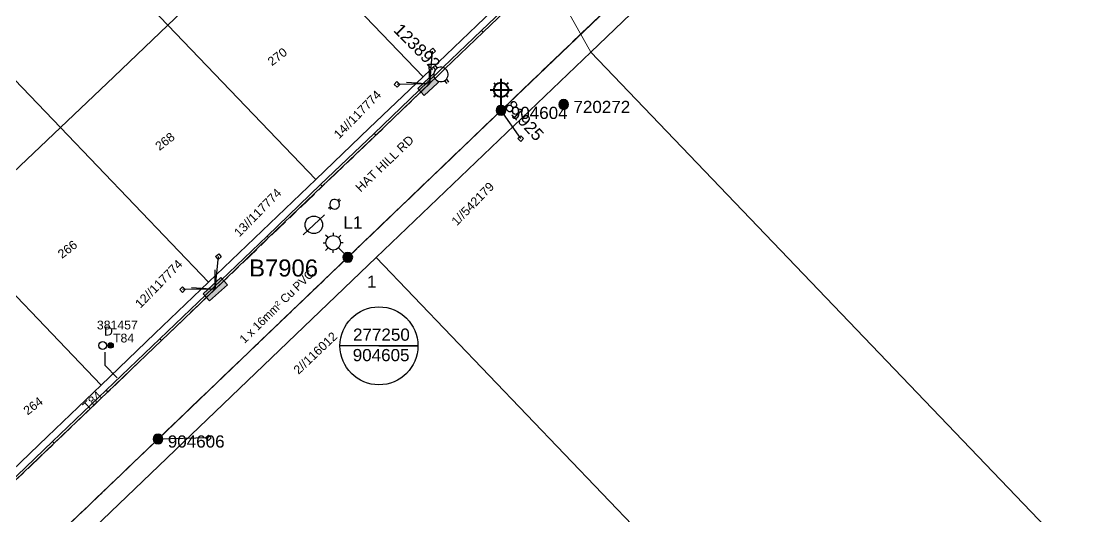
# Model space of a CAD drawing. Header units: metres. Extents: x 249598 to 250736, y 6276356 to 6277377.
# Drawn here: x 250004.1 to 250224.7, y 6276750.7 to 6276852.3 of the extents above; entities that cross this region are included whole.
import ezdxf
from ezdxf.enums import TextEntityAlignment as Align

# ---------------------------------------------------------------- set-up
doc = ezdxf.new("R2010")
doc.units = ezdxf.units.M
doc.linetypes.add('Cable Exist OH', pattern=[1, 1, 0])
doc.linetypes.add('Cable Exist UG', pattern=[8.2, 4, -1.2, 1.8, -1.2])
doc.layers.get('0').update_dxf_attribs({"color": 6})
for name, color, linetype, lineweight in [('Cadastre Land Parcels_SP_EXT', 9, 'Continuous', 5), ('Cadastre Road Names_SP_HV_LV_SL_EXT', 9, 'Continuous', 5), ('Cadastre Roads_SP_EXT', 9, 'Continuous', 5)]:
    doc.layers.add(name, color=color, linetype=linetype, lineweight=lineweight)
for name, color, linetype in [('Duct_SP_EXT', 7, 'Continuous'), ('Equip_LV_EXT', 7, 'Continuous'), ('Equip_SP_HV_EXT', 7, 'Continuous'), ('Equip_SP_LV_EXT', 7, 'Continuous'), ('Equip_SP_SL_EXT', 7, 'Continuous'), ('Equip_SP_SL_NEW', 2, 'Continuous'), ('Mains_HV_EXT', 7, 'Continuous'), ('Mains_LV_EXT', 7, 'Continuous'), ('Mains_SL_EXT', 7, 'Continuous'), ('Notes_SL_MISC', 7, 'Continuous'), ('OH_Details_SP_MISC', 7, 'Continuous'), ('Services_SP_EXT', 7, 'Continuous'), ('SupportsOH_SP_TR_HV_LV_SL_EXT', 7, 'Continuous'), ('SupportsUG_SP_LV_EXT', 7, 'Continuous'), ('Trench_SP_EXT', 7, 'Continuous')]:
    doc.layers.add(name, color=color, linetype=linetype)
doc.styles.add('HVSW_LABEL', font='arial.ttf')
doc.styles.add('iecARIAL', font='arial.ttf', dxfattribs={"height": 2})
doc.styles.add('POLE_LABEL', font='arial.ttf')
doc.styles.add('SL_LABEL', font='arial.ttf')
doc.styles.get("Standard").update_dxf_attribs({"font": 'arial.ttf'})

# ---------------------------------------------------------------- blocks, each defined once
blk = doc.blocks.new('PILLAR_EXT')
blk.add_hatch(color=256).paths.add_polyline_path([(-2.475, 0.99), (-2.475, -0.99), (2.475, -0.99), (2.475, 0.99)])
blk.add_lwpolyline([(-2.475, -0.99), (2.475, -0.99), (2.475, 0.99), (-2.475, 0.99)], close=True)
at = {"style": 'iecARIAL', "flags": 8}
blk.add_attdef('ASSET_NUM', (1.5, 3.5), '', height=2.5, dxfattribs=at)
for tag, p, flags in [('OWNED_BY', (0, -0.2), 9), ('STATE', (0, -0.4), 9), ('SUPPORT_TYPE', (0, -0.6), 9), ('STREETNAME', (0, -1.8), 9), ('SUBURB', (0, -2), 1), ('USAGE', (0, -0.8), 9), ('LEGEND', (0, -1), 9), ('LOCATION', (0, -1.2), 9), ('NOTES', (0, -1.4), 9), ('PARENT', (0, -1.6), 9)]:
    blk.add_attdef(tag, p, '', height=0.2, dxfattribs=dict(flags=flags))
blk = doc.blocks.new('DUCT_EXT')
blk.add_circle((0, 0.8), 0.8)
at = {"flags": 1}
blk.add_attdef('Z', (0, 0), '', height=0.2, dxfattribs=at)
at = {"flags": 9}
for tag, p in [('DUCT_CODE', (0, 0)), ('XSECT_TYPE', (0, -0.2)), ('STATE', (0, -0.6)), ('FB_REFERENCE', (0, -0.4)), ('NOTES', (0, -0.8))]:
    blk.add_attdef(tag, text='', height=0.2, dxfattribs=at).set_placement(p, align=Align.MIDDLE_LEFT)
blk = doc.blocks.new('LV_OH_LINKS_OPEN_EXT')
for p, q in [((-0.17, 4.97), (-0.17, 5.46)), ((0.17, 4.97), (0.17, 5.46)), ((-0.17, 3), (-0.17, 2.5)), ((0.17, 3), (0.17, 2.5))]:
    blk.add_line(p, q)
blk.add_lwpolyline([(0, 2.99, 1), (0, 4.98, 1)], format="xyb", close=True)
at = {"flags": 9}
for tag, p in [('ACTUAL_STATUS', (0, 0)), ('CONSTRUCTED_VOLTAGE', (0, -0.2)), ('OPERATING_VOLTAGE', (0, -0.6)), ('ORIENTATION', (0, -0.8)), ('OWNED_BY', (0, -1)), ('STATE', (0, -1.2)), ('SWITCH_TYPE', (0, -1.4)), ('NO_PHASES', (0, -0.4)), ('USAGE', (0, -1.6)), ('LEGEND', (0, -1.8)), ('NOTES', (0, -2))]:
    blk.add_attdef(tag, text='', height=0.2, dxfattribs=at).set_placement(p, align=Align.MIDDLE_LEFT)
at = {"flags": 1}
blk.add_attdef('Z', (0, 0), '', height=0.2, dxfattribs=at)
blk = doc.blocks.new('SL_LANTERN_EXT')
at = {"lineweight": 40}
for p, q in [((-1.46, 5.68), (-1.06, 5.28)), ((0, 1.97), (0, 6.47)), ((1.46, 5.68), (1.06, 5.28)), ((-2.25, 4.22), (2.25, 4.22)), ((-1.46, 2.76), (-1.06, 3.16)), ((0, 0), (0, 2.72)), ((1.46, 2.76), (1.06, 3.16))]:
    blk.add_line(p, q, dxfattribs=at)
blk.add_circle((0, 4.22), 1.5, dxfattribs=at)
at = {"style": 'iecARIAL', "flags": 8}
blk.add_attdef('ASSET_NUM', (1.5, 1.5), '', height=2.5, dxfattribs=at)
for tag, p, height, flags in [('OPERATING_VOLTAGE', (0.98, -1.65), 0.2, 9), ('ORIENTATION', (0.98, -1.85), 0.2, 9), ('OWNED_BY', (0.98, -2.05), 0.2, 9), ('STATE', (0.98, -2.25), 0.2, 9), ('CONSTRUCTED_VOLTAGE', (0.98, -0.65), 0.2, 9), ('CONTROL_TYPE', (0.98, -0.85), 0.2, 9), ('LANTERN_PURPOSE', (0.98, -1.05), 0.2, 9), ('LANTERN_TYPE', (0.98, -1.25), 0.2, 9), ('NO_PHASES', (0.98, -1.45), 0.2, 9), ('LNUMBER', (2.18, -3.25), 2.5, 8), ('USAGE', (0.98, -2.45), 0.2, 9), ('CEXIST', (0.98, -2.65), 0.2, 9), ('CNEW', (0.98, -2.85), 0.2, 9), ('CNUMBER', (0.98, -3.05), 0.2, 9), ('CREMOVE', (0.98, -3.25), 0.2, 9), ('CREPLACE', (0.98, -3.45), 0.2, 9), ('LKINGHEIGHT', (0.98, -3.65), 0.2, 9), ('LBRACKET', (0.98, -3.85), 0.2, 9), ('LBRACKETVOCAB', (0.98, -4.05), 0.2, 9), ('LCATEGORY', (0.98, -4.25), 0.2, 9), ('LCHARGE1', (0.98, -4.45), 0.2, 9), ('LCHARGE1PERCENT', (0.98, -4.65), 0.2, 9), ('LCHARGE2', (0.98, -4.85), 0.2, 9), ('LCHARGE2PERCENT', (0.98, -5.05), 0.2, 9), ('LCHARGE3', (0.98, -5.25), 0.2, 9), ('LCHARGE3PERCENT', (0.98, -5.45), 0.2, 9), ('LEXIST', (0.98, -5.65), 0.2, 9), ('LLAMP', (0.98, -5.85), 0.2, 9), ('LLAMPVOCAB', (0.98, -6.05), 0.2, 9), ('LMAST', (0.98, -6.25), 0.2, 9), ('LMASTVOCAB', (0.98, -6.45), 0.2, 9), ('LNEW', (0.98, -6.65), 0.2, 9), ('LANTNUMBER', (0.98, -6.85), 0.2, 9), ('LOUTREACH', (0.98, -7.25), 0.2, 9), ('LOUTREACHVOCAB', (0.98, -7.45), 0.2, 9), ('LRATECODE', (0.98, -7.65), 0.2, 9), ('LREMOVE', (0.98, -7.85), 0.2, 9), ('LREPLACE', (0.98, -8.05), 0.2, 9), ('LTYPE', (0.98, -8.25), 0.2, 9), ('LTYPEVOCAB', (0.98, -8.45), 0.2, 9), ('LEGEND', (0.98, -8.65), 0.2, 9), ('LOCATION', (0.98, -8.85), 0.2, 9), ('STREETNAME', (0.98, -9.25), 0.2, 9), ('SUBURB', (0.98, -9.45), 0.2, 1), ('NOTES', (0.98, -9.05), 0.2, 9)]:
    blk.add_attdef(tag, p, '', height=height, dxfattribs=dict(flags=flags))
blk = doc.blocks.new('CCP_EXT')
at = {"flags": 9}
for tag, p in [('STATE', (0, -1.8)), ('NOTES', (0, -2))]:
    blk.add_attdef(tag, text='', height=0.2, dxfattribs=at).set_placement(p, align=Align.MIDDLE_LEFT)
blk.add_wipeout([(0, 0.57), (0.57, 0), (0, -0.57), (-0.57, 0)])
blk.add_lwpolyline([(-0.57, 0), (0, 0.57), (0.57, 0), (0, -0.57), (-0.57, 0)])
at = {"flags": 1}
blk.add_attdef('Z', (0, 0), '', height=0.2, dxfattribs=at)
at = {"flags": 9}
for tag, p in [('CCP_TYPE', (0, 0)), ('CONSTRUCTED_VOLTAGE', (0, -0.2)), ('OPERATING_VOLTAGE', (0, -0.6)), ('ORIENTATION', (0, -0.8)), ('OWNED_BY', (0, -1)), ('NO_PHASES', (0, -0.4)), ('USAGE', (0, -1.2)), ('LEGEND', (0, -1.4)), ('LIFE_SUPPORT', (0, -1.6))]:
    blk.add_attdef(tag, text='', height=0.2, dxfattribs=at).set_placement(p, align=Align.MIDDLE_LEFT)
blk = doc.blocks.new('POLE_EXT')
blk.add_hatch(color=256).paths.add_polyline_path([(-1, 0, 1), (1, 0, 1)])
blk.add_lwpolyline([(-1, 0, 1), (1, 0, 1)], format="xyb", close=True)
for tag, height, flags, p in [('pNumber', 2.5, 8, (-17.84, 2.07)), ('OWNED_BY', 0.2, 9, (1.35, -0.4)), ('SPECIAL_USE', 0.2, 9, (1.35, -0.8)), ('STATE', 0.2, 9, (1.35, -1)), ('cLV', 0.2, 9, (1.35, -1.4)), ('hDepth', 0.2, 9, (1.35, -1.6)), ('hDia', 0.2, 9, (1.35, -1.8)), ('cHV', 0.2, 9, (1.35, -2)), ('PARENT', 0.2, 9, (1.35, -0.6)), ('USAGE', 0.2, 9, (1.35, -1.2)), ('LBRACKET', 0.2, 9, (1.35, -2.2)), ('cLinedev', 0.2, 9, (1.35, -3.4)), ('pExisting', 0.2, 9, (1.35, -3.8)), ('pFooting', 0.2, 9, (1.35, -4.4)), ('LExisting', 0.2, 9, (1.35, -2.4)), ('LANTNUMBER', 0.2, 9, (1.35, -2.6)), ('LOther', 0.2, 9, (1.35, -2.8)), ('LRemove', 0.2, 9, (1.35, -3)), ('LEGEND', 0.2, 9, (1.35, -3.2)), ('LOCATION', 0.2, 9, (1.35, -3.6)), ('PFNUMBER', 0.2, 9, (1.35, -4)), ('NEWPFNUMBER', 0.2, 9, (1.35, -4.2)), ('pNew', 0.2, 9, (1.35, -4.6)), ('pRelocate', 0.2, 9, (1.35, -5)), ('pRemove', 0.2, 9, (1.35, -5.2)), ('pReplace', 0.2, 9, (1.35, -5.4)), ('pStay', 0.2, 9, (1.35, -5.6)), ('pType', 0.2, 9, (1.35, -5.8)), ('cspan', 0.2, 9, (1.35, -6)), ('STREETNAME', 0.2, 9, (1.35, -6.2)), ('SUBURB', 0.2, 9, (1.35, -6.4)), ('NOTES', 0.2, 9, (1.35, -6.6)), ('OPERATED_BY', 0.2, 9, (1.36, -7.01)), ('MAINTAINED_BY', 0.2, 9, (1.36, -6.81))]:
    blk.add_attdef(tag, text='', height=height, dxfattribs=dict(flags=flags)).set_placement(p, align=Align.MIDDLE_LEFT)
at = {"style": 'POLE_LABEL'}
for tag, height, flags, p in [('ASSET_NUM', 2.5, 8, (2, 2)), ('STRUCTURE_PLANT_NUMBER', 0.2, 9, (1.35, 0.03)), ('STREET_CODE', 0.2, 9, (1.35, -0.2))]:
    blk.add_attdef(tag, text='', height=height, dxfattribs=dict(at, flags=flags)).set_placement(p, align=Align.MIDDLE_LEFT)
at = {"flags": 1}
blk.add_attdef('Z', (1.35, -7.33), '', height=0.2, dxfattribs=at)
blk = doc.blocks.new('LV_UG_LINKS_OPEN_EXT')
blk.add_wipeout([(-0.25, 1.47), (-0.43, 1.43), (-0.61, 1.36), (-0.77, 1.28), (-0.93, 1.17), (-1.07, 1.05), (-1.19, 0.9), (-1.29, 0.75), (-1.38, 0.58), (-1.44, 0.4), (-1.48, 0.22), (-1.49, 0.03), (-1.49, -0.16), (-1.45, -0.34), (-1.4, -0.52), (-1.32, -0.69), (-1.23, -0.85), (-1.11, -1), (-0.98, -1.13), (-0.83, -1.24), (-0.66, -1.34), (-0.49, -1.41), (-0.31, -1.46), (-0.13, -1.49), (0.06, -1.49), (0.25, -1.47), (0.43, -1.43), (0.61, -1.36), (0.77, -1.28), (0.93, -1.17), (1.07, -1.05), (1.19, -0.9), (1.29, -0.75), (1.38, -0.58), (1.44, -0.4), (1.48, -0.22), (1.49, -0.03), (1.49, 0.16), (1.45, 0.34), (1.4, 0.52), (1.32, 0.69), (1.23, 0.85), (1.11, 1), (0.98, 1.13), (0.83, 1.24), (0.66, 1.34), (0.49, 1.41), (0.31, 1.46), (0.13, 1.49), (-0.06, 1.49)])
for p, q in [((-0.25, 1.47), (-0.25, 2.22)), ((0.25, 1.47), (0.25, 2.22)), ((-0.25, -1.47), (-0.25, -2.22)), ((0.25, -1.47), (0.25, -2.22))]:
    blk.add_line(p, q)
blk.add_lwpolyline([(0, -1.49, 1), (0, 1.49, 1)], format="xyb", close=True)
at = {"flags": 9}
for tag, p in [('ACTUAL_STATUS', (0, 0)), ('CONSTRUCTED_VOLTAGE', (0, -0.2)), ('OPERATING_VOLTAGE', (0, -0.6)), ('ORIENTATION', (0, -0.8)), ('STATE', (0, -1)), ('SWITCH_TYPE', (0, -1.2)), ('NO_PHASES', (0, -0.4)), ('USAGE', (0, -1.4)), ('NOTES', (0, -1.6))]:
    blk.add_attdef(tag, text='', height=0.2, dxfattribs=at).set_placement(p, align=Align.MIDDLE_LEFT)
at = {"flags": 1}
blk.add_attdef('Z', (0, 0), '', height=0.2, dxfattribs=at)
blk = doc.blocks.new('*U196')
blk.add_line((-3.52, 9.65), (2.48, 9.65))
blk.add_circle((-0.52, 9.65), 1.8)
at = {"style": 'HVSW_LABEL'}
for tag, height, flags, p in [('ASSET_NUM', 3.5, 8, (2, 2)), ('STREET_CODE', 0.2, 9, (0, -0.2))]:
    blk.add_attdef(tag, text='', height=height, dxfattribs=dict(at, flags=flags)).set_placement(p, align=Align.MIDDLE_LEFT)
at = {"flags": 1}
blk.add_attdef('Z', (0, 0), '', height=0.2, dxfattribs=at)
at = {"flags": 9}
for tag, p in [('ACTUAL_STATUS', (0, -0.4)), ('CONSTRUCTED_VOLTAGE', (0, -0.6)), ('OPERATING_VOLTAGE', (0, -1)), ('ORIENTATION', (0, -1.2)), ('OWNED_BY', (0, -1.4)), ('STATE', (0, -1.6)), ('SWITCH_TYPE', (0, -1.8)), ('NO_PHASES', (0, -0.8)), ('USAGE', (0, -2)), ('LEGEND', (0, -2.2)), ('STREETNAME', (0, -2.6)), ('SUBURB', (0, -2.8)), ('LOCATION', (0, -2.4)), ('NOTES', (0, -3))]:
    blk.add_attdef(tag, text='', height=0.2, dxfattribs=at).set_placement(p, align=Align.MIDDLE_LEFT)
blk = doc.blocks.new('CABLE_LARGE_EXT')
h = blk.add_hatch(color=256)
edge = h.paths.add_edge_path()
edge.add_arc((0, 0.55), 0.55, 0, 360)
blk.add_circle((0, 0.55), 0.55)
at = {"flags": 1}
blk.add_attdef('Z', (0, 0), '', height=0.2, dxfattribs=at)
at = {"flags": 9}
for tag, p in [('COND_CODE', (0, 0)), ('STATE', (0, -0.4)), ('XSECT_SIZE', (0, -0.6)), ('FB_REFERENCE', (0, -0.2)), ('NOTES', (0, -0.8))]:
    blk.add_attdef(tag, text='', height=0.2, dxfattribs=at).set_placement(p, align=Align.MIDDLE_LEFT)
blk = doc.blocks.new('SL_LANTERN_NEW')
blk.add_line((0, 0), (0, 0))
for tag, p, flags in [('Z', (0, 0), 1), ('OPERATED_BY', (0, -9.61), 9)]:
    blk.add_attdef(tag, p, '', height=0.2, dxfattribs=dict(flags=flags))
at = {"style": 'SL_LABEL', "flags": 9}
blk.add_attdef('STREET_CODE', text='', height=0.2, dxfattribs=at).set_placement((0, -0.2), align=Align.MIDDLE_LEFT)
for tag, height, flags, p in [('CONSTRUCTED_VOLTAGE', 0.2, 9, (0, -0.4)), ('CONTROL_TYPE', 0.2, 9, (0, -0.6)), ('OPERATING_VOLTAGE', 0.2, 9, (0, -1.4)), ('ORIENTATION', 0.2, 9, (0, -1.6)), ('OWNED_BY', 0.2, 9, (0, -1.8)), ('STATE', 0.2, 9, (0, -2)), ('LANTERN_PURPOSE', 0.2, 9, (0, -0.8)), ('LANTERN_TYPE', 0.2, 9, (0, -1)), ('NO_PHASES', 0.2, 9, (0, -1.2)), ('USAGE', 0.2, 9, (0, -2.2)), ('LNUMBER', 2.5, 8, (1.2, -2.8)), ('CEXIST', 0.2, 9, (0, -2.4)), ('CNEW', 0.2, 9, (0, -2.6)), ('CNUMBER', 0.2, 9, (0, -2.8)), ('CREMOVE', 0.2, 9, (0, -3)), ('CREPLACE', 0.2, 9, (0, -3.2)), ('LKINGHEIGHT', 0.2, 9, (0, -3.4)), ('LBRACKET', 0.2, 9, (0, -3.6)), ('LBRACKETVOCAB', 0.2, 9, (0, -3.8)), ('LCATEGORY', 0.2, 9, (0, -4)), ('LCHARGE1', 0.2, 9, (0, -4.2)), ('LCHARGE1PERCENT', 0.2, 9, (0, -4.4)), ('LCHARGE2', 0.2, 9, (0, -4.6)), ('LCHARGE2PERCENT', 0.2, 9, (0, -4.8)), ('LCHARGE3', 0.2, 9, (0, -5)), ('LCHARGE3PERCENT', 0.2, 9, (0, -5.2)), ('LEXIST', 0.2, 9, (0, -5.4)), ('LLAMP', 0.2, 9, (0, -5.6)), ('LLAMPVOCAB', 0.2, 9, (0, -5.8)), ('LMAST', 0.2, 9, (0, -6)), ('LMASTVOCAB', 0.2, 9, (0, -6.2)), ('LNEW', 0.2, 9, (0, -6.4)), ('LANTNUMBER', 0.2, 9, (0, -6.6)), ('SUBURB', 0.2, 9, (0, -8.6)), ('STREETNAME', 0.2, 9, (0, -8.8)), ('LOUTREACH', 0.2, 9, (0, -7)), ('LOUTREACHVOCAB', 0.2, 9, (0, -7.2)), ('LRATECODE', 0.2, 9, (0, -7.4)), ('LREMOVE', 0.2, 9, (0, -7.6)), ('LREPLACE', 0.2, 9, (0, -7.8)), ('LTYPE', 0.2, 9, (0, -8)), ('LTYPEVOCAB', 0.2, 9, (0, -8.2)), ('LEGEND', 0.2, 9, (0, -8.4)), ('LOCATION', 0.2, 9, (0, -9)), ('NOTES', 0.2, 9, (0, -9.2)), ('MAINTAINED_BY', 0.2, 9, (0, -9.86))]:
    blk.add_attdef(tag, text='', height=height, dxfattribs=dict(flags=flags)).set_placement(p, align=Align.MIDDLE_LEFT)
blk.add_wipeout([(0, 6.47), (1.46, 5.68), (2.25, 4.22), (1.46, 2.76), (0, 1.86), (-1.46, 2.76), (-2.25, 4.22), (-1.46, 5.68)])
for p, q in [((-1.46, 5.68), (-1.06, 5.28)), ((0, 5.72), (0, 6.47)), ((1.46, 5.68), (1.06, 5.28)), ((-2.25, 4.22), (-1.5, 4.22)), ((-1.46, 2.76), (-1.06, 3.16)), ((0, 0), (0, 2.72)), ((1.46, 2.76), (1.06, 3.16)), ((1.5, 4.22), (2.25, 4.22))]:
    blk.add_line(p, q)
blk.add_circle((0, 4.22), 1.5)
at = {"style": 'SL_LABEL', "flags": 8}
blk.add_attdef('ASSET_NUM', text='', height=2.5, dxfattribs=at).set_placement((2, 2), align=Align.MIDDLE_LEFT)
blk = doc.blocks.new('SLANTERN_NUM_NEW')
blk.add_wipeout([(-0.31, 10), (-0.94, 9.96), (-1.57, 9.88), (-2.18, 9.76), (-2.79, 9.61), (-3.39, 9.41), (-3.97, 9.18), (-4.54, 8.91), (-5.09, 8.61), (-5.62, 8.27), (-6.13, 7.91), (-6.62, 7.5), (-7.07, 7.07), (-7.5, 6.62), (-7.91, 6.13), (-8.27, 5.62), (-8.61, 5.09), (-8.91, 4.54), (-9.18, 3.97), (-9.41, 3.39), (-9.61, 2.79), (-9.76, 2.18), (-9.88, 1.57), (-9.96, 0.94), (-10, 0.31), (-10, -0.31), (-9.96, -0.94), (-9.88, -1.57), (-9.76, -2.18), (-9.61, -2.79), (-9.41, -3.39), (-9.18, -3.97), (-8.91, -4.54), (-8.61, -5.09), (-8.27, -5.62), (-7.91, -6.13), (-7.5, -6.62), (-7.07, -7.07), (-6.62, -7.5), (-6.13, -7.91), (-5.62, -8.27), (-5.09, -8.61), (-4.54, -8.91), (-3.97, -9.18), (-3.39, -9.41), (-2.79, -9.61), (-2.18, -9.76), (-1.57, -9.88), (-0.94, -9.96), (-0.31, -10), (0.31, -10), (0.94, -9.96), (1.57, -9.88), (2.18, -9.76), (2.79, -9.61), (3.39, -9.41), (3.97, -9.18), (4.54, -8.91), (5.09, -8.61), (5.62, -8.27), (6.13, -7.91), (6.62, -7.5), (7.07, -7.07), (7.5, -6.62), (7.91, -6.13), (8.27, -5.62), (8.61, -5.09), (8.91, -4.54), (9.18, -3.97), (9.41, -3.39), (9.61, -2.79), (9.76, -2.18), (9.88, -1.57), (9.96, -0.94), (10, -0.31), (10, 0.31), (9.96, 0.94), (9.88, 1.57), (9.76, 2.18), (9.61, 2.79), (9.41, 3.39), (9.18, 3.97), (8.91, 4.54), (8.61, 5.09), (8.27, 5.62), (7.91, 6.13), (7.5, 6.62), (7.07, 7.07), (6.62, 7.5), (6.13, 7.91), (5.62, 8.27), (5.09, 8.61), (4.54, 8.91), (3.97, 9.18), (3.39, 9.41), (2.79, 9.61), (2.18, 9.76), (1.57, 9.88), (0.94, 9.96), (0.31, 10)])
at = {"linetype": 'Continuous'}
blk.add_line((8, 0), (-8, 0), dxfattribs=at)
blk.add_line((0, 0), (8, 0))
blk.add_circle((0, 0), 8, dxfattribs=at)
at = {"width": 0.7}
for tag, p in [('SNUMBER', (0.51, 1.05)), ('CNUMBER', (0.44, -3.15))]:
    blk.add_attdef(tag, text='', height=2.5, dxfattribs=at).set_placement(p, align=Align.CENTER)
at = {"flags": 1}
blk.add_attdef('Z', (0, 0), '', height=0.2, dxfattribs=at)

msp = doc.modelspace()

# ---------------------------------------------------------------- linework, layer by layer
at = {"layer": 'Cadastre Land Parcels_SP_EXT', "linetype": 'Continuous'}
for points in [[(250430.77, 6276724.95), (250430.91, 6276725.09), (250224.75, 6276940.41), (250219.53, 6276940.55), (250120.94, 6276846.06), (250329.7, 6276628.13), (250430.77, 6276724.95)], [(250045.15, 6276862.12), (250056.12, 6276872.73), (250026.25, 6276903.96), (250004.21, 6276882.86), (250034.18, 6276851.59), (250045.15, 6276862.12)], [(250097.54, 6276851.54), (250110.77, 6276864.2), (250080.48, 6276895.93), (250067.23, 6276883.26), (250056.12, 6276872.73), (250086.54, 6276841), (250097.54, 6276851.54)], [(250023.07, 6276840.99), (250034.18, 6276851.59), (250004.21, 6276882.86), (249982.2, 6276861.78), (250012.16, 6276830.55), (250023.07, 6276840.99)], [(250075.51, 6276830.41), (250086.54, 6276841), (250056.12, 6276872.73), (250045.15, 6276862.12), (250034.18, 6276851.59), (250064.52, 6276819.93), (250075.51, 6276830.41)], [(250001.07, 6276820.03), (250012.16, 6276830.55), (249982.2, 6276861.78), (249960.18, 6276840.69), (249990.07, 6276809.44), (250001.07, 6276820.03)], [(250053.51, 6276809.37), (250064.52, 6276819.93), (250034.18, 6276851.59), (250023.07, 6276840.99), (250012.16, 6276830.55), (250042.5, 6276798.82), (250053.51, 6276809.37)], [(250329.7, 6276628.13), (250120.94, 6276846.06), (250076.9, 6276803.87), (250285.66, 6276585.94), (250329.7, 6276628.13)], [(250031.5, 6276788.28), (250042.5, 6276798.82), (250012.16, 6276830.55), (250001.07, 6276820.03), (249990.07, 6276809.44), (250020.49, 6276777.73), (250031.5, 6276788.28)], [(250009.48, 6276767.19), (250020.49, 6276777.73), (249990.07, 6276809.44), (249979.06, 6276798.82), (249968.05, 6276788.35), (249998.47, 6276756.64), (250009.48, 6276767.19)], [(250285.66, 6276585.94), (250076.9, 6276803.87), (250004.25, 6276734.28), (250213, 6276516.35), (250285.66, 6276585.94)]]:
    msp.add_lwpolyline(points, close=True, dxfattribs=at)
at = {"layer": 'Duct_SP_EXT'}
for p, q in [((250111.78, 6276863.15), (250098.55, 6276850.49)), ((250112.11, 6276862.8), (250098.88, 6276850.14)), ((250098.55, 6276850.49), (250098.72, 6276850.31)), ((250098.88, 6276850.14), (250098.72, 6276850.31)), ((250076.52, 6276829.36), (250065.52, 6276818.87)), ((250076.85, 6276829.01), (250065.86, 6276818.52)), ((250076.52, 6276829.36), (250076.69, 6276829.18)), ((250076.85, 6276829.01), (250076.69, 6276829.18)), ((250065.52, 6276818.87), (250054.52, 6276808.31)), ((250065.52, 6276818.87), (250065.69, 6276818.7)), ((250065.86, 6276818.52), (250054.85, 6276807.97)), ((250065.86, 6276818.52), (250065.69, 6276818.7)), ((250054.52, 6276808.31), (250054.69, 6276808.14)), ((250054.85, 6276807.97), (250054.69, 6276808.14)), ((250043.51, 6276797.77), (250043.68, 6276797.59)), ((250043.51, 6276797.77), (250043.68, 6276797.59)), ((250043.85, 6276797.42), (250043.68, 6276797.59)), ((250043.85, 6276797.42), (250043.68, 6276797.59)), ((250032.51, 6276787.23), (250021.5, 6276776.68)), ((250032.84, 6276786.88), (250021.83, 6276776.33)), ((250032.51, 6276787.23), (250032.67, 6276787.06)), ((250032.84, 6276786.88), (250032.67, 6276787.06)), ((250021.5, 6276776.68), (250010.49, 6276766.13)), ((250021.83, 6276776.33), (250010.82, 6276765.79)), ((250021.5, 6276776.68), (250021.66, 6276776.5)), ((250021.83, 6276776.33), (250021.66, 6276776.5)), ((250010.49, 6276766.13), (249999.48, 6276755.59)), ((250010.82, 6276765.79), (249999.81, 6276755.24)), ((250010.49, 6276766.13), (250010.66, 6276765.96)), ((250010.82, 6276765.79), (250010.66, 6276765.96))]:
    msp.add_line(p, q, dxfattribs=at)
msp.add_lwpolyline([(250021.2, 6276784.44), (250021.2, 6276781.82), (250023.78, 6276779.19)], dxfattribs=at)
at = {"layer": 'Mains_LV_EXT', "linetype": 'Cable Exist OH'}
for points in [[(250130.4, 6276860.77), (250102.55, 6276834.08)], [(250102.55, 6276834.08), (250071.09, 6276803.94)], [(250032.15, 6276766.64), (250001.48, 6276737.26), (249966.35, 6276703.61)]]:
    msp.add_lwpolyline(points, dxfattribs=at)
at = {"layer": 'Trench_SP_EXT', "linetype": 'Cable Exist UG'}
for points in [[(250087.92, 6276839.55), (250087.75, 6276844.01)], [(250083.17, 6276839.9), (250087.92, 6276839.55)], [(250039.03, 6276797.73), (250043.89, 6276797.38), (250043.85, 6276802.1)]]:
    msp.add_lwpolyline(points, dxfattribs=at)

# ---------------------------------------------------------------- block references
at = {"layer": 'Duct_SP_EXT', "rotation": 269.9999999999998}
for name, p in [('DUCT_EXT', (250019.97, 6276785.84)), ('CABLE_LARGE_EXT', (250021.86, 6276785.85))]:
    msp.add_blockref(name, p, dxfattribs=at)
at = {"layer": 'Equip_SP_HV_EXT'}
ref = msp.add_blockref('*U196', (250071.16, 6276804), dxfattribs=dict(at, rotation=43.77027483216164))
ref.add_attrib('ASSET_NUM', 'B7906', dxfattribs={"layer": '0', "height": 3.5, "style": 'HVSW_LABEL'}).set_placement((250050.84, 6276801.75), align=Align.MIDDLE_LEFT)
at = {"layer": 'Equip_SP_LV_EXT', "rotation": 310.8167263822933}
msp.add_blockref('LV_OH_LINKS_OPEN_EXT', (250065.38, 6276812.22), dxfattribs=at)
at = {"layer": 'Equip_SP_SL_EXT'}
ref = msp.add_blockref('SL_LANTERN_EXT', (250102.55, 6276834.08), dxfattribs=at)
ref.add_attrib('ASSET_NUM', '81925', dxfattribs={"layer": '0', "height": 2.5, "rotation": 312.6414, "style": 'iecARIAL'}).set_placement((250104.05, 6276835.58), align=Align.MIDDLE_LEFT)
at = {"layer": 'SupportsOH_SP_TR_HV_LV_SL_EXT'}
ref = msp.add_blockref('POLE_EXT', (250102.55, 6276834.08), dxfattribs=at)
ref.add_attrib('ASSET_NUM', '904604', dxfattribs={"layer": '0', "height": 2.5, "rotation": 359.964, "style": 'POLE_LABEL'}).set_placement((250104.55, 6276834.83), align=Align.TOP_LEFT)
ref = msp.add_blockref('POLE_EXT', (250115.4, 6276835.3), dxfattribs=at)
ref.add_attrib('ASSET_NUM', '720272', dxfattribs={"layer": '0', "height": 2.5, "style": 'POLE_LABEL'}).set_placement((250117.4, 6276836.05), align=Align.TOP_LEFT)
ref = msp.add_blockref('POLE_EXT', (250071.09, 6276803.94), dxfattribs=at)
ref.add_attrib('PNUMBER', '1', (250075.04, 6276797.7), dxfattribs={"height": 2.5})
at = {"layer": 'SupportsUG_SP_LV_EXT'}
ref = msp.add_blockref('PILLAR_EXT', (250087.92, 6276839.55), dxfattribs=dict(at, rotation=43.13125092738277))
ref.add_attrib('ASSET_NUM', '123892', dxfattribs={"layer": '0', "height": 2.5, "rotation": 314.9364, "style": 'iecARIAL'}).set_placement((250089.42, 6276843.05), align=Align.MIDDLE_RIGHT)
at = {"layer": 'SupportsUG_SP_LV_EXT', "rotation": 42.45346434261455}
msp.add_blockref('PILLAR_EXT', (250043.89, 6276797.38), dxfattribs=at)

# ---------------------------------------------------------------- texts
at = {"layer": 'Cadastre Land Parcels_SP_EXT'}
for s, rotation, p in [('270', 37.3298, (250055.51, 6276843.12)), ('14//117774', 45.6434, (250069.3, 6276828.13)), ('268', 37.3092, (250032.43, 6276825.74)), ('1//542179', 45.6434, (250093.46, 6276810.29)), ('13//117774', 45.6434, (250048.84, 6276807.98)), ('266', 37.2762, (250012.43, 6276803.6)), ('264', 37.2568, (250005.38, 6276771.46))]:
    msp.add_text(s, height=1.8, rotation=rotation, dxfattribs=at).set_placement(p)
at = {"layer": 'Cadastre Road Names_SP_HV_LV_SL_EXT'}
msp.add_text('HAT HILL RD', height=1.8, rotation=43.765, dxfattribs=at).set_placement((250073.72, 6276817.2))
at = {"layer": 'Duct_SP_EXT'}
for s, p in [('381457', (250019.6, 6276789.14)), ('D', (250021.07, 6276787.89)), ('T84', (250022.91, 6276786.46))]:
    msp.add_text(s, height=1.8, dxfattribs=at).set_placement(p)
at = {"layer": 'Mains_LV_EXT'}
msp.add_text('T84', height=1.8, rotation=43.7947, dxfattribs=at).set_placement((250017.72, 6276772.34))

# ---------------------------------------------------------------- next in the draw order: block references
at = {"layer": 'Services_SP_EXT'}
for p, rotation in [((250088.49, 6276846.26), 265.1312509414132), ((250081.19, 6276839.42), 1.131251007811657), ((250044.54, 6276804.07), 264.453464135739), ((250037.16, 6276797.32), 0.453464194731083)]:
    msp.add_blockref('CCP_EXT', p, dxfattribs=dict(at, rotation=rotation))
for p in [(250106.59, 6276828.3), (250042.49, 6276766.89)]:
    msp.add_blockref('CCP_EXT', p, dxfattribs=at)

# ---------------------------------------------------------------- next in the draw order: linework, layer by layer
at = {"layer": 'Cadastre Roads_SP_EXT', "linetype": 'Continuous'}
msp.add_lwpolyline([(249931.61, 6276664.7), (250004.25, 6276734.28), (250076.9, 6276803.87), (250120.94, 6276846.06), (250110.77, 6276864.2), (250097.54, 6276851.54), (250086.54, 6276841), (250075.51, 6276830.41), (250064.52, 6276819.93), (250053.51, 6276809.37), (250042.5, 6276798.82), (250031.5, 6276788.28), (250020.49, 6276777.73), (250009.48, 6276767.19), (249998.47, 6276756.64)], dxfattribs=at)
at = {"layer": 'Duct_SP_EXT'}
for p, q in [((250054.52, 6276808.31), (250043.51, 6276797.77)), ((250054.85, 6276807.97), (250043.85, 6276797.42)), ((250043.51, 6276797.77), (250032.51, 6276787.23)), ((250043.85, 6276797.42), (250032.84, 6276786.88))]:
    msp.add_line(p, q, dxfattribs=at)
at = {"layer": 'Mains_HV_EXT', "linetype": 'Cable Exist OH'}
msp.add_lwpolyline([(249966.35, 6276703.61), (250001.48, 6276737.26), (250032.15, 6276766.64), (250071.16, 6276804)], dxfattribs=at)
at = {"layer": 'Mains_LV_EXT', "linetype": 'Cable Exist OH'}
msp.add_lwpolyline([(250071.09, 6276803.94), (250032.15, 6276766.64)], dxfattribs=at)
at = {"layer": 'Mains_LV_EXT', "linetype": 'Cable Exist UG'}
msp.add_lwpolyline([(250043.89, 6276797.44), (249999.84, 6276755.2)], dxfattribs=at)
at = {"layer": 'Mains_SL_EXT', "linetype": 'Cable Exist OH'}
msp.add_lwpolyline([(249937.97, 6276676.43), (249966.35, 6276703.61), (250001.48, 6276737.26), (250032.15, 6276766.64), (250064.28, 6276797.41), (250096.66, 6276828.43), (250102.47, 6276834)], dxfattribs=at)
at = {"layer": 'Services_SP_EXT'}
for points in [[(250106.59, 6276828.3), (250102.55, 6276834.08)], [(250043.89, 6276797.38), (250044.54, 6276804.07)], [(250043.89, 6276797.38), (250037.16, 6276797.32)], [(250042.49, 6276766.89), (250032.15, 6276766.64)]]:
    msp.add_lwpolyline(points, dxfattribs=at)

# ---------------------------------------------------------------- next in the draw order: block references
at = {"layer": 'SupportsOH_SP_TR_HV_LV_SL_EXT'}
ref = msp.add_blockref('POLE_EXT', (250032.15, 6276766.64), dxfattribs=at)
ref.add_attrib('ASSET_NUM', '904606', dxfattribs={"layer": '0', "height": 2.5, "style": 'POLE_LABEL'}).set_placement((250034.15, 6276767.39), align=Align.TOP_LEFT)

# ---------------------------------------------------------------- next in the draw order: texts
at = {"layer": 'Cadastre Land Parcels_SP_EXT'}
msp.add_text('12//117774', height=1.8, rotation=45.6434, dxfattribs=at).set_placement((250028.53, 6276793.38))

# ---------------------------------------------------------------- next in the draw order: block references
at = {"layer": 'Equip_LV_EXT', "rotation": 218.7174475753157}
msp.add_blockref('LV_UG_LINKS_OPEN_EXT', (250090.2, 6276841.47), dxfattribs=at)
at = {"layer": 'Notes_SL_MISC'}
ref = msp.add_blockref('SLANTERN_NUM_NEW', (250077.49, 6276785.77), dxfattribs=at)
ref.add_attrib('SNUMBER', '277250', dxfattribs={"layer": '0', "height": 2.5}).set_placement((250077.99, 6276786.82), align=Align.CENTER)
ref.add_attrib('CNUMBER', '904605', dxfattribs={"height": 2.5}).set_placement((250077.93, 6276782.62), align=Align.CENTER)

# ---------------------------------------------------------------- next in the draw order: linework, layer by layer
at = {"layer": 'Duct_SP_EXT'}
for p, q in [((250098.55, 6276850.49), (250087.55, 6276839.94)), ((250098.88, 6276850.14), (250087.88, 6276839.6)), ((250087.55, 6276839.94), (250076.52, 6276829.36)), ((250087.88, 6276839.6), (250076.85, 6276829.01)), ((250087.55, 6276839.94), (250087.71, 6276839.77)), ((250087.55, 6276839.94), (250087.71, 6276839.77)), ((250087.88, 6276839.6), (250087.71, 6276839.77)), ((250087.88, 6276839.6), (250087.71, 6276839.77))]:
    msp.add_line(p, q, dxfattribs=at)
at = {"layer": 'Mains_HV_EXT', "linetype": 'Cable Exist OH'}
msp.add_lwpolyline([(250071.16, 6276804), (250102.55, 6276834.08), (250130.4, 6276860.77)], dxfattribs=at)
at = {"layer": 'Mains_LV_EXT', "linetype": 'Cable Exist UG'}
msp.add_lwpolyline([(250087.92, 6276839.61), (250043.88, 6276797.38)], dxfattribs=at)
at = {"layer": 'Services_SP_EXT'}
for points in [[(250087.92, 6276839.55), (250088.49, 6276846.26)], [(250087.92, 6276839.55), (250081.19, 6276839.42)]]:
    msp.add_lwpolyline(points, dxfattribs=at)

# ---------------------------------------------------------------- next in the draw order: texts
at = {"layer": 'Cadastre Land Parcels_SP_EXT'}
msp.add_text('2//116012', height=1.8, rotation=43.4984, dxfattribs=at).set_placement((250060.98, 6276779.79))

# ---------------------------------------------------------------- next in the draw order: block references
at = {"layer": 'Equip_SP_SL_NEW'}
ref = msp.add_blockref('SL_LANTERN_NEW', (250071.09, 6276803.94), dxfattribs=dict(at, rotation=45.06397836422914))
ref.add_attrib('LNUMBER', 'L1', dxfattribs={"layer": '0', "height": 2.5}).set_placement((250070.19, 6276811.09), align=Align.MIDDLE_LEFT)

# ---------------------------------------------------------------- next in the draw order: linework, layer by layer
at = {"layer": 'OH_Details_SP_MISC', "color": 7, "linetype": 'Continuous', "flags": 128}
msp.add_lwpolyline([(250032.15, 6276766.64), (250071.09, 6276803.94), (250102.55, 6276834.08), (250130.4, 6276860.77)], dxfattribs=at)

# ---------------------------------------------------------------- next in the draw order: texts
at = {"layer": 'Notes_SL_MISC', "insert": (250056.48, 6276793.83), "char_height": 1.75, "attachment_point": 5, "rotation": 44.5914, "style": 'iecARIAL'}
msp.add_mtext_dynamic_manual_height_columns('{\\fStylus BT|b0|i0|c0|p34;1 x 16mm² Cu PVC}', width=33.4722, gutter_width=10, heights=[2.79], dxfattribs=at)

doc.saveas('drawing.dxf')
